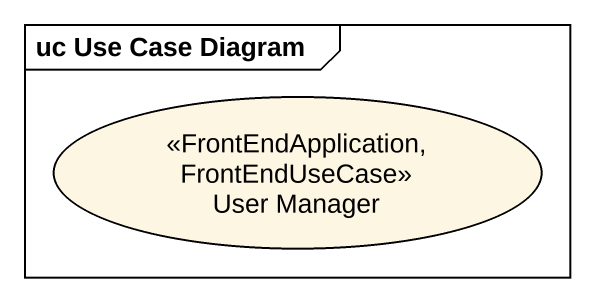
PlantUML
@startuml
mainframe uc Use Case Diagram
usecase "User Manager" as User_Manager <<FrontEndApplication, FrontEndUseCase>>
@enduml
